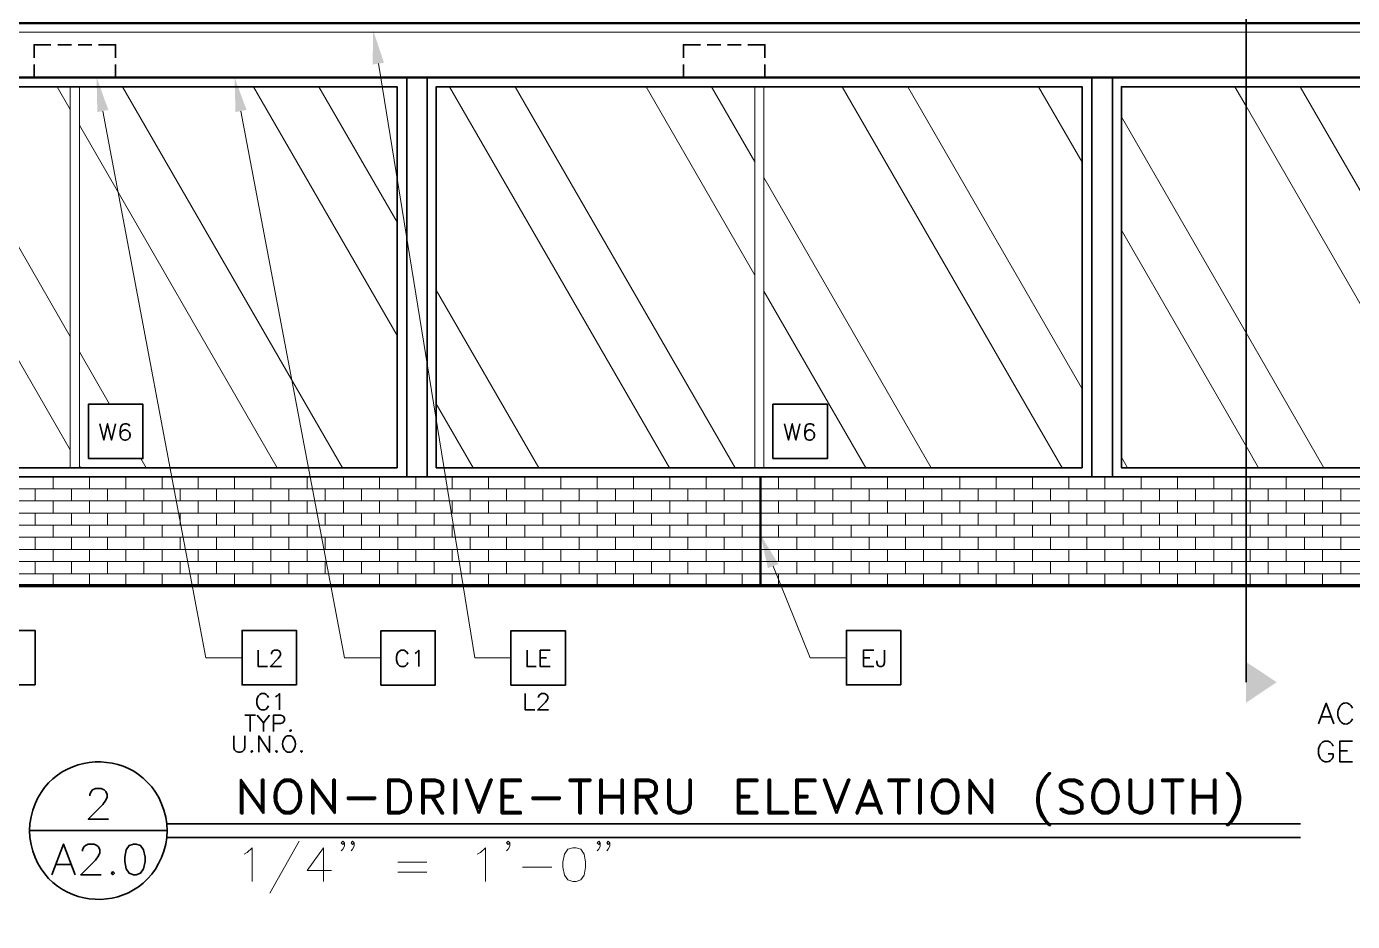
# Model space of a CAD drawing. Header units: inches. Extents: x 5 to 516, y -193 to 129.
# Drawn here: x 34.68 to 59.06, y -104.45 to -88.01 of the extents above; entities that cross this region are included whole.
import ezdxf

# ---------------------------------------------------------------- set-up
doc = ezdxf.new("R2010")
doc.units = ezdxf.units.IN
doc.header["$MEASUREMENT"] = 0
doc.layers.add('PDF4_Geometry', color=7, linetype='Continuous')
doc.layers.add('PDF4_Solid Fills', color=7, linetype='Continuous')

msp = doc.modelspace()

# ---------------------------------------------------------------- linework, layer by layer
at = {"layer": 'PDF4_Geometry', "lineweight": 35}
for points in [[(57.0987507, -100.0563172), (57.0987507, -77.7463161), (57.2020841, -77.739648), (57.3020841, -77.7196488)], [(34.8187468, -88.5863184), (34.8187468, -88.3463184), (35.1287468, -88.3463184)], [(35.2554194, -88.346318), (35.5054195, -88.346318)], [(35.6287512, -88.346318), (35.8787512, -88.346318)], [(36.0054195, -88.346318), (36.3187529, -88.346318), (36.3187529, -88.586318)], [(46.7554204, -88.5863184), (46.7554204, -88.3463184), (47.0687537, -88.3463184)], [(47.1920863, -88.346318), (47.4420863, -88.346318)], [(47.5687478, -88.346318), (47.8187478, -88.346318)], [(47.9420863, -88.346318), (48.2554197, -88.346318), (48.2554197, -88.586318)], [(34.8187468, -88.9496506), (34.8187468, -88.7096505)], [(36.3187469, -88.7096501), (36.3187469, -88.9496501), (36.0054135, -88.9496501)], [(46.7554204, -88.9496506), (46.7554204, -88.7096505)], [(48.2554205, -88.7096501), (48.2554205, -88.9496501), (47.9420871, -88.9496501)], [(29.462084, -98.2829846), (29.462084, -88.9496506), (29.462084, -96.2829845), (67.2154203, -96.2829845)], [(35.1287511, -88.9496506), (34.8187511, -88.9496506)], [(35.5054195, -88.9496506), (35.2554194, -88.9496506)], [(35.8787512, -88.9496506), (35.6287512, -88.9496506)], [(41.6720866, -88.9496506), (41.6720866, -96.2829845)], [(42.0454184, -88.9496506), (42.0454184, -96.2829845)], [(47.0687478, -88.9496506), (46.7554144, -88.9496506)], [(47.4420863, -88.9496506), (47.1920863, -88.9496506)], [(47.8187478, -88.9496506), (47.5687478, -88.9496506)], [(54.2654172, -88.9496506), (54.2654172, -96.2829845)], [(54.6420855, -88.9496506), (54.6420855, -96.2829845)], [(36.6287513, -89.1163172), (29.6287507, -89.1163172), (29.6287507, -96.1163178), (41.4920846, -96.1163178), (41.4920846, -89.1163172), (29.6287507, -89.1163172)], [(49.2120856, -89.1163172), (42.212085, -89.1163172), (42.212085, -96.1163178), (54.0854194, -96.1163178), (54.0854194, -89.1163172), (42.212085, -89.1163172)], [(61.7954199, -89.1163172), (54.8087526, -89.1163172), (54.8087526, -96.1163178), (66.6587537, -96.1163178), (66.6587537, -89.1163172), (54.8087526, -89.1163172)], [(36.0287485, -95.30965), (36.1020818, -95.60965), (36.1720818, -95.30965), (36.2420818, -95.60965), (36.3154152, -95.30965)], [(36.5720835, -95.3529849), (36.5587502, -95.3229849), (36.5154168, -95.3096516), (36.4854168, -95.3096516), (36.4420835, -95.3229849), (36.4154168, -95.3663183), (36.4020835, -95.4396516), (36.4020835, -95.5096516), (36.4154168, -95.5663183), (36.4420835, -95.5963183), (36.4854168, -95.6096516), (36.5020835, -95.6096516), (36.5420835, -95.5963183), (36.5720835, -95.5663183), (36.5854168, -95.522985), (36.5854168, -95.5096516), (36.5720835, -95.4663183), (36.5420835, -95.4396516), (36.5020835, -95.4229849), (36.4854168, -95.4229849), (36.4420835, -95.4396516), (36.4154168, -95.4663183), (36.4020835, -95.5096516)], [(48.6120828, -95.30965), (48.6854162, -95.60965), (48.7554162, -95.30965), (48.8254162, -95.60965), (48.8987495, -95.30965)], [(49.1554178, -95.3529849), (49.1420845, -95.3229849), (49.0987512, -95.3096516), (49.0687512, -95.3096516), (49.0254178, -95.3229849), (48.9987512, -95.3663183), (48.9854178, -95.4396516), (48.9854178, -95.5096516), (48.9987512, -95.5663183), (49.0254178, -95.5963183), (49.0687512, -95.6096516), (49.0854178, -95.6096516), (49.1254178, -95.5963183), (49.1554178, -95.5663183), (49.1687512, -95.522985), (49.1687512, -95.5096516), (49.1554178, -95.4663183), (49.1254178, -95.4396516), (49.0854178, -95.4229849), (49.0687512, -95.4229849), (49.0254178, -95.4396516), (48.9987512, -95.4663183), (48.9854178, -95.5096516)], [(38.938749, -99.4663174), (38.938749, -99.7663174), (39.108749, -99.7663174)], [(39.1820826, -99.5396511), (39.1820826, -99.5229845), (39.195416, -99.4963178), (39.2087493, -99.4796511), (39.2387493, -99.4663178), (39.295416, -99.4663178), (39.3220826, -99.4796511), (39.3387493, -99.4963178), (39.3520826, -99.5229845), (39.3520826, -99.5529845), (39.3387493, -99.5796511), (39.3087493, -99.6229845), (39.165416, -99.7663178), (39.365416, -99.7663178)], [(41.6920858, -99.5396511), (41.6787525, -99.5096511), (41.6487525, -99.4829845), (41.6220858, -99.4696511), (41.5654191, -99.4696511), (41.5354191, -99.4829845), (41.5054191, -99.5096511), (41.4920858, -99.5396511), (41.4787525, -99.5829845), (41.4787525, -99.6529845), (41.4920858, -99.6963178), (41.5054191, -99.7263178), (41.5354191, -99.7529845), (41.5654191, -99.7696511), (41.6220858, -99.7696511), (41.6487525, -99.7529845), (41.6787525, -99.7263178), (41.6920858, -99.6963178)], [(41.8220839, -99.5263183), (41.8487506, -99.5096517), (41.8920839, -99.4696517), (41.8920839, -99.7696517)], [(43.8820884, -99.4696506), (43.8820884, -99.7696506), (44.0520884, -99.7696506)], [(44.3087486, -99.769652), (44.1254153, -99.769652), (44.1254153, -99.4696519), (44.3087486, -99.4696519)], [(44.1254153, -99.6096517), (44.2387486, -99.6096517)], [(50.2554147, -99.7663188), (50.068748, -99.7663188), (50.068748, -99.4663187), (50.2554147, -99.4663187)], [(50.068748, -99.6096517), (50.1820813, -99.6096517)], [(50.4554193, -99.4663174), (50.4554193, -99.6963174), (50.4387526, -99.7396507), (50.4254193, -99.7529841), (50.3954193, -99.7663174), (50.3687526, -99.7663174), (50.3387526, -99.7529841), (50.3254193, -99.7396507), (50.312086, -99.6963174), (50.312086, -99.6663174)], [(39.1287515, -100.3363193), (39.1120848, -100.3063193), (39.0854181, -100.2796527), (39.0554181, -100.2663193), (38.9987514, -100.2663193), (38.9720848, -100.2796527), (38.9420848, -100.3063193), (38.9287514, -100.3363193), (38.9120848, -100.3796527), (38.9120848, -100.4496527), (38.9287514, -100.492986), (38.9420848, -100.522986), (38.9720848, -100.5496527), (38.9987514, -100.5663194), (39.0554181, -100.5663194), (39.0854181, -100.5496527), (39.1120848, -100.522986), (39.1287515, -100.492986)], [(39.2554198, -100.3229866), (39.2854198, -100.3063199), (39.3287531, -100.2663199), (39.3287531, -100.5663199)], [(43.8487497, -100.2663188), (43.8487497, -100.5663188), (44.022083, -100.5663188)], [(44.0920833, -100.3363193), (44.0920833, -100.322986), (44.1054166, -100.2963193), (44.1220833, -100.2796527), (44.14875, -100.2663193), (44.2054166, -100.2663193), (44.2354166, -100.2796527), (44.24875, -100.2963193), (44.2620833, -100.322986), (44.2620833, -100.352986), (44.24875, -100.3796527), (44.2220833, -100.422986), (44.07875, -100.5663194), (44.27875, -100.5663194)], [(38.6920856, -100.6596497), (38.8920856, -100.6596497)], [(38.7920815, -100.6596497), (38.7920815, -100.9596497)], [(38.9220864, -100.6596497), (39.0354197, -100.8029831), (39.0354197, -100.9596497)], [(39.1487506, -100.6596497), (39.0354173, -100.8029831)], [(39.222081, -100.9596511), (39.222081, -100.6596511), (39.3487477, -100.6596511), (39.392081, -100.6729844), (39.4054143, -100.6863178), (39.422081, -100.7163178), (39.422081, -100.7596511), (39.4054143, -100.7863178), (39.392081, -100.8029844), (39.3487477, -100.8163178), (39.222081, -100.8163178)], [(58.4320842, -100.81965), (58.5720842, -100.4429833), (58.7154175, -100.81965)], [(58.4854153, -100.6929851), (58.662082, -100.6929851)], [(38.4920869, -101.0429844), (38.4920869, -101.2563178), (38.5054202, -101.2996511), (38.5354202, -101.3263178), (38.5787536, -101.3429845), (38.6054203, -101.3429845), (38.6487536, -101.3263178), (38.6787536, -101.2996511), (38.6920869, -101.2563178), (38.6920869, -101.0429844)], [(38.948752, -101.3429858), (38.948752, -101.0429858), (39.148752, -101.3429858), (39.148752, -101.0429858)], [(39.5620875, -101.0563178), (39.5354209, -101.0429844), (39.4787542, -101.0429844), (39.4487542, -101.0563178), (39.4220875, -101.0863178)], [(58.6987536, -101.2296503), (58.6820869, -101.1929836), (58.6454202, -101.1596503), (58.6087536, -101.1396503), (58.5387536, -101.1396503), (58.5020869, -101.1596503), (58.4654202, -101.1929836), (58.4487535, -101.2296503), (58.4320869, -101.2829837), (58.4320869, -101.3729837), (58.4487535, -101.426317)], [(59.0554186, -101.5163189), (58.8220853, -101.5163189), (58.8220853, -101.1396522), (59.0554186, -101.1396522)], [(39.4787542, -101.3429845), (39.5354209, -101.3429845), (39.5620875, -101.3263178)], [(58.6820869, -101.4629837), (58.6987536, -101.426317), (58.6987536, -101.3729837), (58.6087536, -101.3729837)], [(58.8220853, -101.31965), (58.9654186, -101.31965)], [(35.8420894, -102.1429839), (35.8420894, -102.1163172), (35.8687561, -102.0629838), (35.8954227, -102.0363172), (35.9487561, -102.0096505), (36.0554228, -102.0096505), (36.1087561, -102.0363172), (36.1354228, -102.0629838), (36.1620894, -102.1163172), (36.1620894, -102.1696505), (36.1354228, -102.2229839), (36.0820894, -102.3029839), (35.8154227, -102.5729839), (36.1887561, -102.5729839)], [(37.2420857, -102.5363183), (37.2620857, -102.6596516), (37.2687524, -102.782985), (34.735419, -102.782985)], [(34.7420855, -102.6596516), (34.735419, -102.782985), (34.7420855, -102.9063183)], [(37.2420857, -103.0296517), (37.2620857, -102.9063183), (37.2687524, -102.782985)], [(37.262086, -102.6563184), (58.0987542, -102.6563184)], [(35.1454205, -103.592986), (35.3587539, -103.0296526), (35.5720872, -103.592986)], [(35.7087479, -103.1629848), (35.7087479, -103.1363181), (35.7354146, -103.0829848), (35.7620813, -103.0563181), (35.8154146, -103.0296515), (35.9220813, -103.0296515), (35.9754146, -103.0563181), (36.0020813, -103.0829848), (36.028748, -103.1363181), (36.028748, -103.1896515), (36.0020813, -103.2429848), (35.9487479, -103.3229848), (35.6787479, -103.5929849), (36.0554146, -103.5929849)], [(37.262086, -102.9063184), (58.0987542, -102.9063184)], [(35.2254173, -103.4029852), (35.492084, -103.4029852)]]:
    msp.add_lwpolyline(points, dxfattribs=at)
at = {"layer": 'PDF4_Geometry', "lineweight": 50}
for points in [[(76.215421, -87.9496505), (76.215421, -88.9496506), (24.1287503, -88.9496506), (24.1287503, -88.1163172), (23.9620836, -88.1163172), (23.9620836, -87.9496505)], [(39.4554184, -101.8763178), (39.3654184, -101.9063178), (39.3054184, -101.9929845), (39.2754184, -102.0829845), (39.2754184, -102.2329845), (39.3054184, -102.3229845), (39.3654184, -102.4096512), (39.4554184, -102.4396512), (39.5120851, -102.4396512), (39.6020851, -102.4096512), (39.6620851, -102.3229845), (39.6920851, -102.2329845), (39.6920851, -102.0829845), (39.6620851, -101.9929845), (39.6020851, -101.9063178), (39.5120851, -101.8763178)], [(41.3287503, -102.4696524), (41.5387503, -102.4696524), (41.625417, -102.4396524), (41.685417, -102.3796524), (41.715417, -102.3229858), (41.745417, -102.2329858), (41.745417, -102.0829857), (41.715417, -101.9929857), (41.685417, -101.9363191), (41.625417, -101.8763191), (41.5387503, -101.8463191), (41.3287503, -101.8463191)], [(41.3587525, -102.4396512), (41.5387525, -102.4396512), (41.6254191, -102.4096512), (41.6554191, -102.3796512), (41.6854191, -102.3229845), (41.7154191, -102.2329845), (41.7154191, -102.0829845), (41.6854191, -101.9929845), (41.6554191, -101.9363179), (41.6254191, -101.9063178), (41.5387525, -101.8763178), (41.3587525, -101.8763178)], [(42.578755, -102.4696524), (42.578755, -101.8463191), (42.548755, -101.8463191), (42.548755, -102.4696524)], [(45.0487506, -101.8763191), (44.6620839, -101.8763191), (44.6620839, -101.8463191), (45.0487506, -101.8463191)], [(45.2287547, -102.4696508), (45.2287547, -101.8463174), (45.2587547, -101.8463174), (45.2587547, -102.4696508)], [(45.6454214, -102.4696524), (45.6454214, -101.8463191), (45.6154214, -101.8463191), (45.6154214, -102.4696524)], [(46.8954215, -101.8463191), (46.8654215, -101.8463191), (46.8654215, -102.2929858), (46.8354215, -102.3796524), (46.8054215, -102.4096524), (46.7154214, -102.4396524), (46.6554214, -102.4396524), (46.5687548, -102.4096524), (46.5387548, -102.3796524), (46.5087548, -102.2929858), (46.5087548, -101.8463191), (46.4787548, -101.8463191), (46.4787548, -102.2929858), (46.5087548, -102.3796524), (46.5687548, -102.4396524), (46.6554214, -102.4696524), (46.7154214, -102.4696524), (46.8054215, -102.4396524), (46.8654215, -102.3796524), (46.8954215, -102.2929858)], [(48.3220844, -102.4696508), (48.3220844, -101.8463174), (48.3520844, -101.8463174), (48.3520844, -102.4396508), (48.6787511, -102.4396508), (48.6787511, -102.4696508)], [(50.9120865, -101.8763191), (50.5254199, -101.8763191), (50.5254199, -101.8463191), (50.9120865, -101.8463191)], [(51.1220839, -102.4696524), (51.1220839, -101.8463191), (51.0920839, -101.8463191), (51.0920839, -102.4696524)], [(51.5387527, -101.8763178), (51.4487527, -101.9063178), (51.3887527, -101.9929845), (51.3587527, -102.0829845), (51.3587527, -102.2329845), (51.3887527, -102.3229845), (51.4487527, -102.4096512), (51.5387527, -102.4396512), (51.5954194, -102.4396512), (51.6854194, -102.4096512), (51.7454194, -102.3229845), (51.7754194, -102.2329845), (51.7754194, -102.0829845), (51.7454194, -101.9929845), (51.6854194, -101.9063178), (51.5954194, -101.8763178)], [(53.678754, -102.3796522), (53.738754, -102.4396522), (53.828754, -102.4696522), (53.948754, -102.4696522), (54.038754, -102.4396522), (54.0954207, -102.3796522), (54.0954207, -102.2929855), (54.068754, -102.2329855), (54.008754, -102.1729855), (53.948754, -102.1429855), (53.798754, -102.0829855), (53.738754, -102.0529855), (53.708754, -101.9929855), (53.708754, -101.9363188), (53.738754, -101.9063188), (53.828754, -101.8763188), (53.948754, -101.8763188), (54.008754, -101.9063188), (54.038754, -101.9363188), (54.0954207, -101.9363188), (54.038754, -101.8763188), (53.948754, -101.8463188), (53.828754, -101.8463188), (53.738754, -101.8763188), (53.678754, -101.9363188), (53.678754, -101.9929855), (53.708754, -102.0529855), (53.738754, -102.0829855), (53.798754, -102.1129855), (53.948754, -102.1729855), (54.008754, -102.2029855), (54.038754, -102.2329855), (54.068754, -102.2929855), (54.068754, -102.3796522), (54.038754, -102.4096522), (53.948754, -102.4396522), (53.828754, -102.4396522), (53.768754, -102.4096522), (53.738754, -102.3796522)], [(54.485415, -101.8763178), (54.395415, -101.9063178), (54.335415, -101.9929845), (54.305415, -102.0829845), (54.305415, -102.2329845), (54.335415, -102.3229845), (54.395415, -102.4096512), (54.485415, -102.4396512), (54.5420817, -102.4396512), (54.6320817, -102.4096512), (54.6920817, -102.3229845), (54.7220817, -102.2329845), (54.7220817, -102.0829845), (54.6920817, -101.9929845), (54.6320817, -101.9063178), (54.5420817, -101.8763178)], [(55.3754162, -101.8463191), (55.3454162, -101.8463191), (55.3454162, -102.2929858), (55.3187495, -102.3796524), (55.2887495, -102.4096524), (55.1987495, -102.4396524), (55.1387495, -102.4396524), (55.0487495, -102.4096524), (55.0187495, -102.3796524), (54.9887495, -102.2929858), (54.9887495, -101.8463191), (54.9587495, -101.8463191), (54.9587495, -102.2929858), (54.9887495, -102.3796524), (55.0487495, -102.4396524), (55.1387495, -102.4696524), (55.1987495, -102.4696524), (55.2887495, -102.4396524), (55.3454162, -102.3796524), (55.3754162, -102.2929858)], [(55.9420823, -101.8763191), (55.5554156, -101.8763191), (55.5554156, -101.8463191), (55.9420823, -101.8463191)], [(56.1220864, -102.4696508), (56.1220864, -101.8463174), (56.1520864, -101.8463174), (56.1520864, -102.4696508)], [(56.5387531, -102.4696524), (56.5387531, -101.8463191), (56.5087531, -101.8463191), (56.5087531, -102.4696524)], [(41.0920833, -102.202986), (40.5854166, -102.202986), (40.5854166, -102.172986), (41.0920833, -102.172986)], [(44.4854213, -102.202986), (43.9787546, -102.202986), (43.9787546, -102.172986), (44.4854213, -102.172986)]]:
    msp.add_lwpolyline(points, close=True, dxfattribs=at)
at = {"layer": 'PDF4_Geometry', "lineweight": 15}
for points in [[(76.2154243, -88.1163172), (24.1287536, -88.1163172)], [(41.1487508, -88.6929841), (42.918751, -99.6096517), (43.5854177, -99.6096517)], [(35.4854135, -96.1163178), (35.4854135, -89.1163172)], [(35.6520802, -96.1163178), (35.6520802, -89.1163172)], [(48.0687478, -96.1163178), (48.0687478, -89.1163172)], [(48.2354145, -96.1163178), (48.2354145, -89.1163172)], [(36.0854163, -89.5629827), (37.9754164, -99.6063168), (38.6420831, -99.6063168)], [(38.622085, -89.5629827), (40.5287518, -99.6063168), (41.1954186, -99.60965)], [(29.505419, -96.5063167), (29.505419, -96.7263168), (67.1720887, -96.7263168)], [(29.505419, -96.5063189), (67.1720887, -96.5063189)], [(34.8387527, -96.7263168), (34.8387527, -96.5063167)], [(35.1720861, -96.5063189), (35.1720861, -96.2829856)], [(35.5054195, -96.7263168), (35.5054195, -96.5063167)], [(35.8387528, -96.5063189), (35.8387528, -96.2829856)], [(36.1720862, -96.7263168), (36.1720862, -96.5063167)], [(36.5054195, -96.5063189), (36.5054195, -96.2829856)], [(36.8387529, -96.7263168), (36.8387529, -96.5063167)], [(37.1720863, -96.5063189), (37.1720863, -96.2829856)], [(37.5054196, -96.7263168), (37.5054196, -96.5063167)], [(37.838753, -96.5063189), (37.838753, -96.2829856)], [(38.1720863, -96.7263168), (38.1720863, -96.5063167)], [(38.5054197, -96.5063189), (38.5054197, -96.2829856)], [(38.8387531, -96.7263168), (38.8387531, -96.5063167)], [(39.1720864, -96.5063189), (39.1720864, -96.2829856)], [(39.5054198, -96.7263168), (39.5054198, -96.5063167)], [(39.8387531, -96.5063189), (39.8387531, -96.2829856)], [(40.1720865, -96.7263168), (40.1720865, -96.5063167)], [(40.5054199, -96.5063189), (40.5054199, -96.2829856)], [(40.8387532, -96.7263168), (40.8387532, -96.5063167)], [(41.1720866, -96.5063189), (41.1720866, -96.2829856)], [(41.5054199, -96.7263168), (41.5054199, -96.5063167)], [(41.8387533, -96.5063189), (41.8387533, -96.2829856)], [(42.1720867, -96.7263168), (42.1720867, -96.5063167)], [(42.50542, -96.5063189), (42.50542, -96.2829856)], [(42.8387534, -96.7263168), (42.8387534, -96.5063167)], [(43.1720867, -96.5063189), (43.1720867, -96.2829856)], [(43.5054201, -96.7263168), (43.5054201, -96.5063167)], [(43.8387535, -96.5063189), (43.8387535, -96.2829856)], [(44.1720868, -96.7263168), (44.1720868, -96.5063167)], [(44.5054202, -96.5063189), (44.5054202, -96.2829856)], [(44.8387535, -96.7263168), (44.8387535, -96.5063167)], [(45.1720869, -96.5063189), (45.1720869, -96.2829856)], [(45.5054203, -96.7263168), (45.5054203, -96.5063167)], [(45.8387536, -96.5063189), (45.8387536, -96.2829856)], [(46.172087, -96.7263168), (46.172087, -96.5063167)], [(46.5054203, -96.5063189), (46.5054203, -96.2829856)], [(46.8387537, -96.7263168), (46.8387537, -96.5063167)], [(47.1720871, -96.5063189), (47.1720871, -96.2829856)], [(47.5054204, -96.7263168), (47.5054204, -96.5063167)], [(47.8387538, -96.5063189), (47.8387538, -96.2829856)], [(48.1720871, -96.7263168), (48.1720871, -96.5063167)], [(48.5054205, -96.5063189), (48.5054205, -96.2829856)], [(48.8387539, -96.7263168), (48.8387539, -96.5063167)], [(49.1720872, -96.5063189), (49.1720872, -96.2829856)], [(49.5054206, -96.7263168), (49.5054206, -96.5063167)], [(49.8387539, -96.5063189), (49.8387539, -96.2829856)], [(50.1720873, -96.7263168), (50.1720873, -96.5063167)], [(50.5054207, -96.5063189), (50.5054207, -96.2829856)], [(50.838754, -96.7263168), (50.838754, -96.5063167)], [(51.1720874, -96.5063189), (51.1720874, -96.2829856)], [(51.5054207, -96.7263168), (51.5054207, -96.5063167)], [(51.8387541, -96.5063189), (51.8387541, -96.2829856)], [(52.1720875, -96.7263168), (52.1720875, -96.5063167)], [(52.5054208, -96.5063189), (52.5054208, -96.2829856)], [(52.8387542, -96.7263168), (52.8387542, -96.5063167)], [(53.1720875, -96.5063189), (53.1720875, -96.2829856)], [(53.5054209, -96.7263168), (53.5054209, -96.5063167)], [(53.8387543, -96.5063189), (53.8387543, -96.2829856)], [(54.1720876, -96.7263168), (54.1720876, -96.5063167)], [(54.505421, -96.5063189), (54.505421, -96.2829856)], [(54.8387543, -96.7263168), (54.8387543, -96.5063167)], [(55.1720877, -96.5063189), (55.1720877, -96.2829856)], [(55.5054211, -96.7263168), (55.5054211, -96.5063167)], [(55.8387544, -96.5063189), (55.8387544, -96.2829856)], [(56.1720878, -96.7263168), (56.1720878, -96.5063167)], [(56.5054211, -96.5063189), (56.5054211, -96.2829856)], [(56.8387545, -96.7263168), (56.8387545, -96.5063167)], [(57.1720879, -96.5063189), (57.1720879, -96.2829856)], [(57.5054212, -96.7263168), (57.5054212, -96.5063167)], [(57.8387546, -96.5063189), (57.8387546, -96.2829856)], [(58.1720879, -96.7263168), (58.1720879, -96.5063167)], [(58.5054213, -96.5063189), (58.5054213, -96.2829856)], [(58.8387547, -96.7263168), (58.8387547, -96.5063167)], [(35.1720861, -96.9496512), (35.1720861, -96.7263178)], [(35.8387528, -96.9496512), (35.8387528, -96.7263178)], [(36.5054195, -96.9496512), (36.5054195, -96.7263178)], [(37.1720863, -96.9496512), (37.1720863, -96.7263178)], [(37.838753, -96.9496512), (37.838753, -96.7263178)], [(38.5054197, -96.9496512), (38.5054197, -96.7263178)], [(39.1720864, -96.9496512), (39.1720864, -96.7263178)], [(39.8387531, -96.9496512), (39.8387531, -96.7263178)], [(40.5054199, -96.9496512), (40.5054199, -96.7263178)], [(41.1720866, -96.9496512), (41.1720866, -96.7263178)], [(41.8387533, -96.9496512), (41.8387533, -96.7263178)], [(42.50542, -96.9496512), (42.50542, -96.7263178)], [(43.1720867, -96.9496512), (43.1720867, -96.7263178)], [(43.8387535, -96.9496512), (43.8387535, -96.7263178)], [(44.5054202, -96.9496512), (44.5054202, -96.7263178)], [(45.1720869, -96.9496512), (45.1720869, -96.7263178)], [(45.8387536, -96.9496512), (45.8387536, -96.7263178)], [(46.5054203, -96.9496512), (46.5054203, -96.7263178)], [(47.1720871, -96.9496512), (47.1720871, -96.7263178)], [(47.8387538, -96.9496512), (47.8387538, -96.7263178)], [(48.5054205, -96.9496512), (48.5054205, -96.7263178)], [(49.1720872, -96.9496512), (49.1720872, -96.7263178)], [(49.8387539, -96.9496512), (49.8387539, -96.7263178)], [(50.5054207, -96.9496512), (50.5054207, -96.7263178)], [(51.1720874, -96.9496512), (51.1720874, -96.7263178)], [(51.8387541, -96.9496512), (51.8387541, -96.7263178)], [(52.5054208, -96.9496512), (52.5054208, -96.7263178)], [(53.1720875, -96.9496512), (53.1720875, -96.7263178)], [(53.8387543, -96.9496512), (53.8387543, -96.7263178)], [(54.505421, -96.9496512), (54.505421, -96.7263178)], [(55.1720877, -96.9496512), (55.1720877, -96.7263178)], [(55.8387544, -96.9496512), (55.8387544, -96.7263178)], [(56.5054211, -96.9496512), (56.5054211, -96.7263178)], [(57.1720879, -96.9496512), (57.1720879, -96.7263178)], [(57.8387546, -96.9496512), (57.8387546, -96.7263178)], [(58.5054213, -96.9496512), (58.5054213, -96.7263178)], [(29.505419, -96.9496512), (67.1720887, -96.9496512)], [(29.505419, -96.9496523), (29.505419, -97.1729856), (67.1720887, -97.1729856)], [(34.8387527, -97.1729856), (34.8387527, -96.9496523)], [(35.5054195, -97.1729856), (35.5054195, -96.9496523)], [(36.1720862, -97.1729856), (36.1720862, -96.9496523)], [(36.8387529, -97.1729856), (36.8387529, -96.9496523)], [(37.5054196, -97.1729856), (37.5054196, -96.9496523)], [(38.1720863, -97.1729856), (38.1720863, -96.9496523)], [(38.8387531, -97.1729856), (38.8387531, -96.9496523)], [(39.5054198, -97.1729856), (39.5054198, -96.9496523)], [(40.1720865, -97.1729856), (40.1720865, -96.9496523)], [(40.8387532, -97.1729856), (40.8387532, -96.9496523)], [(41.5054199, -97.1729856), (41.5054199, -96.9496523)], [(42.1720867, -97.1729856), (42.1720867, -96.9496523)], [(42.8387534, -97.1729856), (42.8387534, -96.9496523)], [(43.5054201, -97.1729856), (43.5054201, -96.9496523)], [(44.1720868, -97.1729856), (44.1720868, -96.9496523)], [(44.8387535, -97.1729856), (44.8387535, -96.9496523)], [(45.5054203, -97.1729856), (45.5054203, -96.9496523)], [(46.172087, -97.1729856), (46.172087, -96.9496523)], [(46.8387537, -97.1729856), (46.8387537, -96.9496523)], [(47.5054204, -97.1729856), (47.5054204, -96.9496523)], [(48.1720871, -97.1729856), (48.1720871, -96.9496523)], [(48.8387539, -97.1729856), (48.8387539, -96.9496523)], [(49.5054206, -97.1729856), (49.5054206, -96.9496523)], [(50.1720873, -97.1729856), (50.1720873, -96.9496523)], [(50.838754, -97.1729856), (50.838754, -96.9496523)], [(51.5054207, -97.1729856), (51.5054207, -96.9496523)], [(52.1720875, -97.1729856), (52.1720875, -96.9496523)], [(52.8387542, -97.1729856), (52.8387542, -96.9496523)], [(53.5054209, -97.1729856), (53.5054209, -96.9496523)], [(54.1720876, -97.1729856), (54.1720876, -96.9496523)], [(54.8387543, -97.1729856), (54.8387543, -96.9496523)], [(55.5054211, -97.1729856), (55.5054211, -96.9496523)], [(56.1720878, -97.1729856), (56.1720878, -96.9496523)], [(56.8387545, -97.1729856), (56.8387545, -96.9496523)], [(57.5054212, -97.1729856), (57.5054212, -96.9496523)], [(58.1720879, -97.1729856), (58.1720879, -96.9496523)], [(58.8387547, -97.1729856), (58.8387547, -96.9496523)], [(35.1720861, -97.3929835), (35.1720861, -97.1729835)], [(35.8387528, -97.3929835), (35.8387528, -97.1729835)], [(36.5054195, -97.3929835), (36.5054195, -97.1729835)], [(37.1720863, -97.3929835), (37.1720863, -97.1729835)], [(37.838753, -97.3929835), (37.838753, -97.1729835)], [(38.5054197, -97.3929835), (38.5054197, -97.1729835)], [(39.1720864, -97.3929835), (39.1720864, -97.1729835)], [(39.8387531, -97.3929835), (39.8387531, -97.1729835)], [(40.5054199, -97.3929835), (40.5054199, -97.1729835)], [(41.1720866, -97.3929835), (41.1720866, -97.1729835)], [(41.8387533, -97.3929835), (41.8387533, -97.1729835)], [(42.50542, -97.3929835), (42.50542, -97.1729835)], [(43.1720867, -97.3929835), (43.1720867, -97.1729835)], [(43.8387535, -97.3929835), (43.8387535, -97.1729835)], [(44.5054202, -97.3929835), (44.5054202, -97.1729835)], [(45.1720869, -97.3929835), (45.1720869, -97.1729835)], [(45.8387536, -97.3929835), (45.8387536, -97.1729835)], [(46.5054203, -97.3929835), (46.5054203, -97.1729835)], [(47.1720871, -97.3929835), (47.1720871, -97.1729835)], [(47.8387538, -97.3929835), (47.8387538, -97.1729835)], [(48.5054205, -97.3929835), (48.5054205, -97.1729835)], [(49.1720872, -97.3929835), (49.1720872, -97.1729835)], [(49.8387539, -97.3929835), (49.8387539, -97.1729835)], [(50.5054207, -97.3929835), (50.5054207, -97.1729835)], [(51.1720874, -97.3929835), (51.1720874, -97.1729835)], [(51.8387541, -97.3929835), (51.8387541, -97.1729835)], [(52.5054208, -97.3929835), (52.5054208, -97.1729835)], [(53.1720875, -97.3929835), (53.1720875, -97.1729835)], [(53.8387543, -97.3929835), (53.8387543, -97.1729835)], [(54.505421, -97.3929835), (54.505421, -97.1729835)], [(55.1720877, -97.3929835), (55.1720877, -97.1729835)], [(55.8387544, -97.3929835), (55.8387544, -97.1729835)], [(56.5054211, -97.3929835), (56.5054211, -97.1729835)], [(57.1720879, -97.3929835), (57.1720879, -97.1729835)], [(57.8387546, -97.3929835), (57.8387546, -97.1729835)], [(58.5054213, -97.3929835), (58.5054213, -97.1729835)], [(29.505419, -97.3929835), (67.1720887, -97.3929835)], [(29.505419, -97.3929846), (29.505419, -97.6163179), (67.1720887, -97.6163179)], [(34.8387527, -97.6163179), (34.8387527, -97.3929846)], [(35.5054195, -97.6163179), (35.5054195, -97.3929846)], [(36.1720862, -97.6163179), (36.1720862, -97.3929846)], [(36.8387529, -97.6163179), (36.8387529, -97.3929846)], [(37.5054196, -97.6163179), (37.5054196, -97.3929846)], [(38.1720863, -97.6163179), (38.1720863, -97.3929846)], [(38.8387531, -97.6163179), (38.8387531, -97.3929846)], [(39.5054198, -97.6163179), (39.5054198, -97.3929846)], [(40.1720865, -97.6163179), (40.1720865, -97.3929846)], [(40.8387532, -97.6163179), (40.8387532, -97.3929846)], [(41.5054199, -97.6163179), (41.5054199, -97.3929846)], [(42.1720867, -97.6163179), (42.1720867, -97.3929846)], [(42.8387534, -97.6163179), (42.8387534, -97.3929846)], [(43.5054201, -97.6163179), (43.5054201, -97.3929846)], [(44.1720868, -97.6163179), (44.1720868, -97.3929846)], [(44.8387535, -97.6163179), (44.8387535, -97.3929846)], [(45.5054203, -97.6163179), (45.5054203, -97.3929846)], [(46.172087, -97.6163179), (46.172087, -97.3929846)], [(46.8387537, -97.6163179), (46.8387537, -97.3929846)], [(47.5054204, -97.6163179), (47.5054204, -97.3929846)], [(48.1720871, -97.6163179), (48.1720871, -97.3929846)], [(48.8387539, -97.6163179), (48.8387539, -97.3929846)], [(49.5054206, -97.6163179), (49.5054206, -97.3929846)], [(50.1720873, -97.6163179), (50.1720873, -97.3929846)], [(50.838754, -97.6163179), (50.838754, -97.3929846)], [(51.5054207, -97.6163179), (51.5054207, -97.3929846)], [(52.1720875, -97.6163179), (52.1720875, -97.3929846)], [(52.8387542, -97.6163179), (52.8387542, -97.3929846)], [(53.5054209, -97.6163179), (53.5054209, -97.3929846)], [(54.1720876, -97.6163179), (54.1720876, -97.3929846)], [(54.8387543, -97.6163179), (54.8387543, -97.3929846)], [(55.5054211, -97.6163179), (55.5054211, -97.3929846)], [(56.1720878, -97.6163179), (56.1720878, -97.3929846)], [(56.8387545, -97.6163179), (56.8387545, -97.3929846)], [(57.5054212, -97.6163179), (57.5054212, -97.3929846)], [(58.1720879, -97.6163179), (58.1720879, -97.3929846)], [(58.8387547, -97.6163179), (58.8387547, -97.3929846)], [(35.1720861, -97.8396523), (35.1720861, -97.616319)], [(35.8387528, -97.8396523), (35.8387528, -97.616319)], [(36.5054195, -97.8396523), (36.5054195, -97.616319)], [(37.1720863, -97.8396523), (37.1720863, -97.616319)], [(37.838753, -97.8396523), (37.838753, -97.616319)], [(38.5054197, -97.8396523), (38.5054197, -97.616319)], [(39.1720864, -97.8396523), (39.1720864, -97.616319)], [(39.8387531, -97.8396523), (39.8387531, -97.616319)], [(40.5054199, -97.8396523), (40.5054199, -97.616319)], [(41.1720866, -97.8396523), (41.1720866, -97.616319)], [(41.8387533, -97.8396523), (41.8387533, -97.616319)], [(42.50542, -97.8396523), (42.50542, -97.616319)], [(43.1720867, -97.8396523), (43.1720867, -97.616319)], [(43.8387535, -97.8396523), (43.8387535, -97.616319)], [(44.5054202, -97.8396523), (44.5054202, -97.616319)], [(45.1720869, -97.8396523), (45.1720869, -97.616319)], [(45.8387536, -97.8396523), (45.8387536, -97.616319)], [(46.5054203, -97.8396523), (46.5054203, -97.616319)], [(47.1720871, -97.8396523), (47.1720871, -97.616319)], [(47.8387538, -97.8396523), (47.8387538, -97.616319)], [(48.5054205, -97.8396523), (48.5054205, -97.616319)], [(49.1720872, -97.8396523), (49.1720872, -97.616319)], [(49.8387539, -97.8396523), (49.8387539, -97.616319)], [(50.5054207, -97.8396523), (50.5054207, -97.616319)], [(51.1720874, -97.8396523), (51.1720874, -97.616319)], [(51.8387541, -97.8396523), (51.8387541, -97.616319)], [(52.5054208, -97.8396523), (52.5054208, -97.616319)], [(53.1720875, -97.8396523), (53.1720875, -97.616319)], [(53.8387543, -97.8396523), (53.8387543, -97.616319)], [(54.505421, -97.8396523), (54.505421, -97.616319)], [(55.1720877, -97.8396523), (55.1720877, -97.616319)], [(55.8387544, -97.8396523), (55.8387544, -97.616319)], [(56.5054211, -97.8396523), (56.5054211, -97.616319)], [(57.1720879, -97.8396523), (57.1720879, -97.616319)], [(57.8387546, -97.8396523), (57.8387546, -97.616319)], [(58.5054213, -97.8396523), (58.5054213, -97.616319)], [(67.1720887, -98.0629834), (29.505419, -98.0629834), (29.505419, -97.83965)], [(29.505419, -97.8396523), (67.1720887, -97.8396523)], [(34.8387527, -98.0629834), (34.8387527, -97.83965)], [(35.5054195, -98.0629834), (35.5054195, -97.83965)], [(36.1720862, -98.0629834), (36.1720862, -97.83965)], [(36.8387529, -98.0629834), (36.8387529, -97.83965)], [(37.5054196, -98.0629834), (37.5054196, -97.83965)], [(38.1720863, -98.0629834), (38.1720863, -97.83965)], [(38.8387531, -98.0629834), (38.8387531, -97.83965)], [(39.5054198, -98.0629834), (39.5054198, -97.83965)], [(40.1720865, -98.0629834), (40.1720865, -97.83965)], [(40.8387532, -98.0629834), (40.8387532, -97.83965)], [(41.5054199, -98.0629834), (41.5054199, -97.83965)], [(42.1720867, -98.0629834), (42.1720867, -97.83965)], [(42.8387534, -98.0629834), (42.8387534, -97.83965)], [(43.5054201, -98.0629834), (43.5054201, -97.83965)], [(44.1720868, -98.0629834), (44.1720868, -97.83965)], [(44.8387535, -98.0629834), (44.8387535, -97.83965)], [(45.5054203, -98.0629834), (45.5054203, -97.83965)], [(46.172087, -98.0629834), (46.172087, -97.83965)], [(46.8387537, -98.0629834), (46.8387537, -97.83965)], [(47.5054204, -98.0629834), (47.5054204, -97.83965)], [(48.1720871, -98.0629834), (48.1720871, -97.83965)], [(48.4054178, -97.9263189), (49.0854178, -99.606319), (49.7520846, -99.606319)], [(48.8387539, -98.0629834), (48.8387539, -97.83965)], [(49.5054206, -98.0629834), (49.5054206, -97.83965)], [(50.1720873, -98.0629834), (50.1720873, -97.83965)], [(50.838754, -98.0629834), (50.838754, -97.83965)], [(51.5054207, -98.0629834), (51.5054207, -97.83965)], [(52.1720875, -98.0629834), (52.1720875, -97.83965)], [(52.8387542, -98.0629834), (52.8387542, -97.83965)], [(53.5054209, -98.0629834), (53.5054209, -97.83965)], [(54.1720876, -98.0629834), (54.1720876, -97.83965)], [(54.8387543, -98.0629834), (54.8387543, -97.83965)], [(55.5054211, -98.0629834), (55.5054211, -97.83965)], [(56.1720878, -98.0629834), (56.1720878, -97.83965)], [(56.8387545, -98.0629834), (56.8387545, -97.83965)], [(57.5054212, -98.0629834), (57.5054212, -97.83965)], [(58.1720879, -98.0629834), (58.1720879, -97.83965)], [(58.8387547, -98.0629834), (58.8387547, -97.83965)], [(35.1720861, -98.2829846), (35.1720861, -98.0629846)], [(35.8387528, -98.2829846), (35.8387528, -98.0629846)], [(36.5054195, -98.2829846), (36.5054195, -98.0629846)], [(37.1720863, -98.2829846), (37.1720863, -98.0629846)], [(37.838753, -98.2829846), (37.838753, -98.0629846)], [(38.5054197, -98.2829846), (38.5054197, -98.0629846)], [(39.1720864, -98.2829846), (39.1720864, -98.0629846)], [(39.8387531, -98.2829846), (39.8387531, -98.0629846)], [(40.5054199, -98.2829846), (40.5054199, -98.0629846)], [(41.1720866, -98.2829846), (41.1720866, -98.0629846)], [(41.8387533, -98.2829846), (41.8387533, -98.0629846)], [(42.50542, -98.2829846), (42.50542, -98.0629846)], [(43.1720867, -98.2829846), (43.1720867, -98.0629846)], [(43.8387535, -98.2829846), (43.8387535, -98.0629846)], [(44.5054202, -98.2829846), (44.5054202, -98.0629846)], [(45.1720869, -98.2829846), (45.1720869, -98.0629846)], [(45.8387536, -98.2829846), (45.8387536, -98.0629846)], [(46.5054203, -98.2829846), (46.5054203, -98.0629846)], [(47.1720871, -98.2829846), (47.1720871, -98.0629846)], [(47.8387538, -98.2829846), (47.8387538, -98.0629846)], [(48.5054205, -98.2829846), (48.5054205, -98.0629846)], [(49.1720872, -98.2829846), (49.1720872, -98.0629846)], [(49.8387539, -98.2829846), (49.8387539, -98.0629846)], [(50.5054207, -98.2829846), (50.5054207, -98.0629846)], [(51.1720874, -98.2829846), (51.1720874, -98.0629846)], [(51.8387541, -98.2829846), (51.8387541, -98.0629846)], [(52.5054208, -98.2829846), (52.5054208, -98.0629846)], [(53.1720875, -98.2829846), (53.1720875, -98.0629846)], [(53.8387543, -98.2829846), (53.8387543, -98.0629846)], [(54.505421, -98.2829846), (54.505421, -98.0629846)], [(55.1720877, -98.2829846), (55.1720877, -98.0629846)], [(55.8387544, -98.2829846), (55.8387544, -98.0629846)], [(56.5054211, -98.2829846), (56.5054211, -98.0629846)], [(57.1720879, -98.2829846), (57.1720879, -98.0629846)], [(57.8387546, -98.2829846), (57.8387546, -98.0629846)], [(58.5054213, -98.2829846), (58.5054213, -98.0629846)], [(38.6787528, -103.2129845), (38.7387528, -103.1863178), (38.8287528, -103.0963178), (38.8287528, -103.7196512)], [(39.6920857, -102.9763173), (39.1554189, -103.9296507)], [(40.1387477, -103.7196525), (40.1387477, -103.0963192), (39.8420811, -103.5129859), (40.2887478, -103.5129859)], [(40.5254191, -103.0063194), (40.495419, -103.0363194), (40.465419, -103.0063194), (40.495419, -102.9763194), (40.5254191, -103.0063194), (40.5254191, -103.0663194), (40.495419, -103.1263194), (40.465419, -103.1563194)], [(40.7054185, -103.0063194), (40.6754185, -103.0363194), (40.6454185, -103.0063194), (40.6754185, -102.9763194), (40.7054185, -103.0063194), (40.7054185, -103.0663194), (40.6754185, -103.1263194), (40.6454185, -103.1563194)], [(42.9654217, -103.2129845), (43.0254217, -103.1863178), (43.1154217, -103.0963178), (43.1154217, -103.7196512)], [(43.5620879, -103.0063194), (43.5320879, -103.0363194), (43.5020879, -103.0063194), (43.5320879, -102.9763194), (43.5620879, -103.0063194), (43.5620879, -103.0663194), (43.5320879, -103.1263194), (43.5020879, -103.1563194)], [(45.2287547, -103.0063194), (45.1987547, -103.0363194), (45.1687547, -103.0063194), (45.1987547, -102.9763194), (45.2287547, -103.0063194), (45.2287547, -103.0663194), (45.1987547, -103.1263194), (45.1687547, -103.1563194)], [(45.4054175, -103.0063194), (45.3754175, -103.0363194), (45.3454175, -103.0063194), (45.3754175, -102.9763194), (45.4054175, -103.0063194), (45.4054175, -103.0663194), (45.3754175, -103.1263194), (45.3454175, -103.1563194)], [(41.5087498, -103.3629852), (42.0420831, -103.3629852)], [(41.5087498, -103.5429846), (42.0420831, -103.5429846)], [(43.7987551, -103.4529849), (44.3354218, -103.4529849)]]:
    msp.add_lwpolyline(points, dxfattribs=at)
at = {"layer": 'PDF4_Geometry', "color": 253, "lineweight": 15, "true_color": 0xb3b3b3}
for points in [[(35.4854135, -95.7863176), (31.635413, -89.1163172)], [(35.4854135, -93.7029841), (32.8387467, -89.1163172)], [(35.4854135, -89.5329839), (35.2420801, -89.1163172)], [(40.4887505, -96.1163178), (36.4454169, -89.1163172)], [(41.4920872, -93.6896513), (38.8520869, -89.1163176)], [(41.4920872, -91.6063178), (40.0554203, -89.1163176)], [(46.5020838, -96.1163178), (42.4587502, -89.1163172)], [(47.7054191, -96.1163178), (43.6620855, -89.1163172)], [(48.0687478, -92.5796523), (46.0687477, -89.1163187)], [(48.0687478, -90.4963188), (47.2720811, -89.1163187)], [(53.7187524, -96.1163178), (49.6754188, -89.1163172)], [(54.0854177, -94.6696522), (50.8787507, -89.1163185)], [(54.0854177, -90.5029852), (53.2854176, -89.1163185)], [(56.8954223, -89.1163172), (57.0987556, -89.4729839), (60.6520894, -95.6263178)], [(60.6520822, -93.5429838), (58.0954153, -89.1163168)], [(58.5287503, -96.1163178), (57.0987502, -93.6396508), (54.8087501, -89.6696506)], [(39.2854152, -96.1163178), (35.6520814, -89.822984)], [(51.3120885, -96.1163178), (48.2354215, -90.7863173)], [(57.0987507, -95.7229835), (54.8087505, -91.7529832)], [(44.0954199, -96.1163178), (42.2120863, -92.8563175)], [(50.1087532, -96.1163178), (48.2354196, -92.8696509)], [(36.2054182, -94.949651), (35.6520848, -93.9896509)], [(42.8920846, -96.1163178), (42.2120845, -94.939651)], [(57.3254218, -96.1163178), (57.0987551, -95.7229844)], [(36.8787513, -96.1163178), (36.7820846, -95.9496511)], [(54.9220877, -96.1163178), (54.8087543, -95.9196511)], [(35.6754227, -96.1163178), (35.6520894, -96.0729845)]]:
    msp.add_lwpolyline(points, dxfattribs=at)
at = {"layer": 'PDF4_Geometry', "lineweight": 35}
for points in [[(35.8187469, -95.9496511), (35.8187469, -94.949651), (36.8187469, -94.949651), (36.8187469, -95.9496511)], [(48.4020812, -95.9496511), (48.4020812, -94.949651), (49.4020813, -94.949651), (49.4020813, -95.9496511)], [(34.8387527, -100.1063185), (34.8387527, -99.1063184), (33.8387527, -99.1063184), (33.8387527, -100.1063185)], [(39.6420843, -100.1063185), (39.6420843, -99.1063184), (38.6420842, -99.1063184), (38.6420842, -100.1063185)], [(41.1954156, -100.1096517), (41.1954156, -99.1096516), (42.1954157, -99.1096516), (42.1954157, -100.1096517)], [(44.5854169, -100.1096517), (44.5854169, -99.1096516), (43.5854169, -99.1096516), (43.5854169, -100.1096517)], [(50.7520841, -100.1063185), (50.7520841, -99.1063184), (49.752084, -99.1063184), (49.752084, -100.1063185)], [(39.5354152, -100.9296523), (39.5220818, -100.9429857), (39.5354152, -100.9596523), (39.5487485, -100.9429857)], [(38.8220837, -101.3129837), (38.805417, -101.326317), (38.8220837, -101.3429837), (38.835417, -101.326317)], [(39.2787488, -101.3129837), (39.2620821, -101.326317), (39.2787488, -101.3429837), (39.2920821, -101.326317)], [(39.7354138, -101.3129837), (39.7220805, -101.326317), (39.7354138, -101.3429837), (39.7487472, -101.326317)], [(36.6454206, -103.0296518), (36.5654206, -103.0563185), (36.5120873, -103.1363185), (36.4854206, -103.2696518), (36.4854206, -103.3496518), (36.5120873, -103.4829852), (36.5654206, -103.5663185), (36.6454206, -103.5929852), (36.698754, -103.5929852), (36.778754, -103.5663185), (36.8320873, -103.4829852), (36.858754, -103.3496518), (36.858754, -103.2696518), (36.8320873, -103.1363185), (36.778754, -103.0563185), (36.698754, -103.0296518)], [(36.2687523, -103.5363182), (36.2420856, -103.5663183), (36.2687523, -103.5929849), (36.295419, -103.5663183)]]:
    msp.add_lwpolyline(points, close=True, dxfattribs=at)
at = {"layer": 'PDF4_Geometry', "lineweight": 50}
for points in [[(48.1720871, -96.2829845), (48.1720871, -98.2829846)], [(39.0387517, -102.4696524), (39.0387517, -101.8463191), (39.0087517, -101.8463191), (39.0087517, -102.3796524), (38.622085, -101.8463191), (38.622085, -102.4696524)], [(39.6020829, -101.8763191), (39.5420829, -101.8463191), (39.4254163, -101.8463191), (39.3654162, -101.8763191), (39.3054162, -101.9363191)], [(40.3454196, -102.4696524), (40.3454196, -101.8463191), (40.3187529, -101.8463191), (40.3187529, -102.3796524), (39.9287529, -101.8463191), (39.9287529, -102.4696524)], [(41.985414, -102.1429845), (42.1920807, -102.1429845), (42.2820807, -102.1129845), (42.3120807, -102.0529845), (42.3120807, -101.9629845), (42.2820807, -101.9063178), (42.1920807, -101.8763178), (41.985414, -101.8763178), (41.985414, -102.4696512), (41.955414, -102.4696512)], [(41.9854186, -102.1729858), (42.1920853, -102.1729858), (42.2820853, -102.1429858), (42.3120853, -102.1129858), (42.3420853, -102.0529857), (42.3420853, -101.9629857), (42.3120853, -101.9063191), (42.2820853, -101.8763191), (42.1920853, -101.8463191), (41.9554186, -101.8463191), (41.9554186, -102.4696524)], [(42.9954171, -102.4696508), (42.7587504, -101.8463174), (42.7887504, -101.8463174), (42.9954171, -102.3796508)], [(42.9954141, -102.4696524), (43.2354141, -101.8463191), (43.2054141, -101.8463191), (42.9954141, -102.3796524)], [(43.7687505, -101.8463191), (43.4120838, -101.8463191), (43.4120838, -102.4696524)], [(43.7687526, -101.8463178), (43.7687526, -101.8763178), (43.442086, -101.8763178), (43.442086, -102.4396512)], [(44.8420834, -101.8763178), (44.8420834, -102.4696512)], [(44.8720855, -101.8763178), (44.8720855, -102.4696512), (44.8420855, -102.4696512)], [(45.912084, -102.1429845), (46.122084, -102.1429845), (46.2087507, -102.1129845), (46.2387507, -102.0529845), (46.2387507, -101.9629845), (46.2087507, -101.9063178), (46.122084, -101.8763178), (45.912084, -101.8763178), (45.912084, -102.4696512), (45.882084, -102.4696512)], [(45.9120886, -102.1729858), (46.1220886, -102.1729858), (46.2087553, -102.1429858), (46.2387553, -102.1129858), (46.2687553, -102.0529857), (46.2687553, -101.9629857), (46.2387553, -101.9063191), (46.2087553, -101.8763191), (46.1220886, -101.8463191), (45.8820886, -101.8463191), (45.8820886, -102.4696524)], [(48.1154169, -101.8463191), (47.7587503, -101.8463191), (47.7587503, -102.4696524)], [(48.1154191, -101.8463178), (48.1154191, -101.8763178), (47.7887524, -101.8763178), (47.7887524, -102.4396512)], [(49.1854176, -101.8463191), (48.8287509, -101.8463191), (48.8287509, -102.4696524)], [(49.1854197, -101.8463178), (49.1854197, -101.8763178), (48.8587531, -101.8763178), (48.8587531, -102.4396512)], [(49.5720845, -102.4696508), (49.3354179, -101.8463174), (49.3654179, -101.8463174), (49.5720845, -102.3796508)], [(49.5720883, -102.4696524), (49.8120884, -101.8463191), (49.7820884, -101.8463191), (49.5720883, -102.3796524)], [(50.1687507, -101.8463188), (50.4054174, -102.4696522), (50.3754174, -102.4696522), (50.1687507, -101.9363188), (49.9587507, -102.4696522), (49.9287507, -102.4696522)], [(50.1687507, -101.8463191), (49.9287507, -102.4696524)], [(50.7354147, -101.8763178), (50.7354147, -102.4696512), (50.7054147, -102.4696512)], [(50.7054193, -101.8763178), (50.7054193, -102.4696512)], [(51.6854172, -101.8763191), (51.6254172, -101.8463191), (51.5087506, -101.8463191), (51.4487505, -101.8763191), (51.3887505, -101.9363191)], [(52.4287539, -102.4696524), (52.4287539, -101.8463191), (52.4020872, -101.8463191), (52.4020872, -102.3796524), (52.0120872, -101.8463191), (52.0120872, -102.4696524)], [(53.4420821, -101.7863172), (53.5020821, -101.7263172), (53.4720821, -101.7263172), (53.4120821, -101.7863172)], [(54.6320863, -101.8763191), (54.5720863, -101.8463191), (54.4554196, -101.8463191), (54.3954196, -101.8763191), (54.3354196, -101.9363191)], [(55.7354151, -101.8763178), (55.7354151, -102.4696512)], [(55.7620875, -101.8763178), (55.7620875, -102.4696512), (55.7354208, -102.4696512)], [(56.7754182, -101.7263172), (56.7454182, -101.7263172), (56.8054182, -101.7863172)], [(39.0387471, -102.4696522), (38.6520804, -101.9363188), (38.6520804, -102.4696522), (38.6220804, -102.4696522)], [(40.345415, -102.4696522), (39.9587483, -101.9363188), (39.9587483, -102.4696522), (39.9287483, -102.4696522)], [(52.4287493, -102.4696522), (52.0420826, -101.9363188), (52.0420826, -102.4696522), (52.0120826, -102.4696522)], [(42.1320883, -102.172986), (42.3120883, -102.4696527), (42.3420883, -102.4696527), (42.1620883, -102.172986)], [(43.442086, -102.1429839), (43.622086, -102.1429839), (43.622086, -102.1729839), (43.442086, -102.1729839)], [(45.2587501, -102.1429839), (45.6154167, -102.1429839)], [(45.2587501, -102.172986), (45.6154167, -102.172986)], [(46.0620881, -102.172986), (46.2387547, -102.4696527), (46.2687547, -102.4696527), (46.0920881, -102.172986)], [(47.7887524, -102.1429839), (47.9654191, -102.1429839), (47.9654191, -102.1729839), (47.7887524, -102.1729839)], [(48.8587531, -102.1429839), (49.0387531, -102.1429839), (49.0387531, -102.1729839), (48.8587531, -102.1729839)], [(49.9887512, -102.322985), (50.3454179, -102.322985)], [(50.0187534, -102.2929845), (50.3187534, -102.2929845)], [(56.1520818, -102.1429839), (56.5087485, -102.1429839)], [(56.1520818, -102.172986), (56.5087485, -102.172986)], [(39.4254163, -102.4696524), (39.5420829, -102.4696524), (39.6020829, -102.4396524)], [(43.442086, -102.439652), (43.7687526, -102.439652), (43.7687526, -102.469652), (43.4120859, -102.469652)], [(47.7887524, -102.439652), (48.1154191, -102.439652), (48.1154191, -102.469652), (47.7587524, -102.469652)], [(48.8587531, -102.439652), (49.1854197, -102.439652), (49.1854197, -102.469652), (48.828753, -102.469652)], [(51.5087506, -102.4696524), (51.6254172, -102.4696524), (51.6854172, -102.4396524)], [(54.4554196, -102.4696524), (54.5720863, -102.4696524), (54.6320863, -102.4396524)], [(53.4720821, -102.6796506), (53.5020821, -102.6796506), (53.4420821, -102.6196506)], [(56.8054182, -102.6196506), (56.7454182, -102.6796506), (56.7754182, -102.6796506), (56.8354182, -102.6196506)]]:
    msp.add_lwpolyline(points, dxfattribs=at)
at = {"layer": 'PDF4_Geometry', "lineweight": 80}
msp.add_lwpolyline([(135.9387585, -98.2829846), (23.8387468, -98.2829846)], dxfattribs=at)
at = {"layer": 'PDF4_Geometry', "lineweight": 15}
msp.add_lwpolyline([(44.7220814, -103.0963192), (44.6320814, -103.1263192), (44.5720814, -103.2129858), (44.5420814, -103.3629859), (44.5420814, -103.4529859), (44.5720814, -103.6029859), (44.6320814, -103.6896525), (44.7220814, -103.7196525), (44.7820814, -103.7196525), (44.8720815, -103.6896525), (44.9287481, -103.6029859), (44.9587481, -103.4529859), (44.9587481, -103.3629859), (44.9287481, -103.2129858), (44.8720815, -103.1263192), (44.7820814, -103.0963192)], close=True, dxfattribs=at)
at = {"layer": 'PDF4_Geometry', "lineweight": 35}
msp.add_ellipse((58.9301968, -100.6311041), major_axis=(-0.0004267, 0.1936867), ratio=0.7503995058, start_param=5.2419556675, end_param=10.4601358207, dxfattribs=at)
for points in [[(37.2420857, -102.5363183), (36.919419, -101.1146515), (34.9261411, -101.2109849), (34.7420855, -102.6596516)], [(39.4220875, -101.0863178), (39.3634209, -101.1592622), (39.3833097, -101.3076511), (39.4787542, -101.3429845)], [(39.5620875, -101.3263178), (39.6460875, -101.2642622), (39.6445875, -101.1199289), (39.5620875, -101.0563178)], [(58.4487535, -101.426317), (58.4862535, -101.5316503), (58.6100869, -101.5557615), (58.6820869, -101.4629837)], [(34.7420855, -102.9063183), (34.9283634, -104.354374), (36.9168079, -104.4514296), (37.2420857, -103.0296517)]]:
    msp.add_open_spline(points, degree=3, dxfattribs=at)
at = {"layer": 'PDF4_Geometry', "lineweight": 50}
for points in [[(39.6020829, -102.4396524), (39.7706385, -102.3111524), (39.7706385, -102.0048191), (39.6020829, -101.8763191)], [(51.6854172, -102.4396524), (51.8539728, -102.3111524), (51.8539728, -102.0048191), (51.6854172, -101.8763191)], [(53.4120821, -101.7863172), (53.1851377, -102.0634283), (53.2133043, -102.4387617), (53.4720821, -102.6796506)], [(53.4420821, -101.7863172), (53.2360266, -102.0402616), (53.2381377, -102.3653172), (53.4420821, -102.6196506)], [(54.6320863, -102.4396524), (54.8006419, -102.3111524), (54.8006419, -102.0048191), (54.6320863, -101.8763191)], [(56.7754182, -101.7263172), (57.0369182, -101.9694283), (57.0603071, -102.340595), (56.8354182, -102.6196506)], [(56.8054182, -101.7863172), (57.0114738, -102.0402061), (57.0093626, -102.3653728), (56.8054182, -102.6196506)], [(39.3054162, -101.9363191), (39.1887496, -102.1016524), (39.2270829, -102.4000969), (39.4254163, -102.4696524)], [(51.3887505, -101.9363191), (51.2720839, -102.1016524), (51.3104172, -102.4000969), (51.5087506, -102.4696524)], [(54.3354196, -101.9363191), (54.2187529, -102.1016524), (54.2570863, -102.4000969), (54.4554196, -102.4696524)]]:
    msp.add_open_spline(points, degree=3, dxfattribs=at)
at = {"layer": 'PDF4_Solid Fills', "lineweight": 15, "transparency": 33554559}
for points in [[(41.0454183, -88.7096501), (41.0487516, -88.0729834), (41.252085, -88.6763168)], [(35.9820905, -89.5829853), (35.9687572, -88.9496519), (36.1854239, -89.5429853)], [(38.5220823, -89.5829853), (38.5054156, -88.9496519), (38.7254157, -89.5429853)], [(48.5020839, -97.8863171), (48.1720839, -97.3463171), (48.3087506, -97.9629838)], [(57.6620849, -100.0563172), (57.0987515, -100.4329839), (57.0987515, -99.6829838)]]:
    msp.add_solid(points, dxfattribs=at)

doc.saveas('drawing.dxf')
